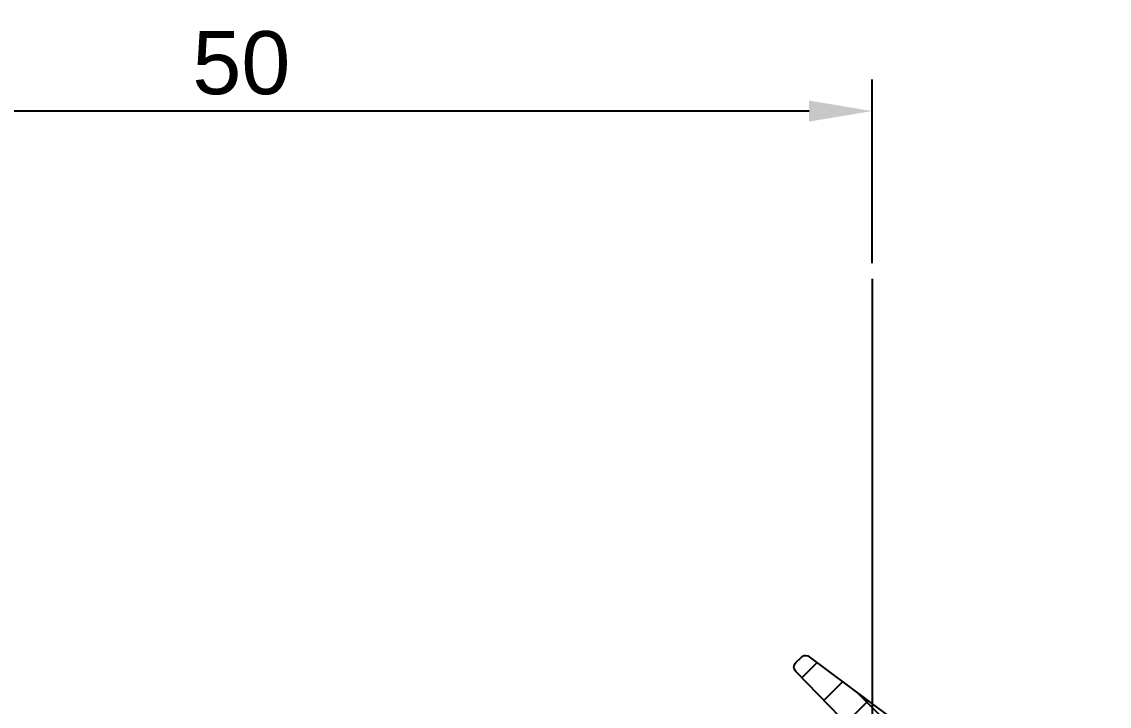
# Model space of a CAD drawing. Header units: millimetres. Extents: x 1744 to 18744, y -2272 to 2782.
# Drawn here: x 6780.43 to 6823.53, y 2224.59 to 2251.72 of the extents above; entities that cross this region are included whole.
import ezdxf

# ---------------------------------------------------------------- set-up
doc = ezdxf.new("R2010")
doc.units = ezdxf.units.MM
doc.layers.add('Steklopaket 50mm', color=100, linetype='Continuous')
doc.styles.get("Standard").update_dxf_attribs({"font": 'arial.ttf'})
doc.dimstyles.new('ISO-25', dxfattribs={"dimtxt": 2.5, "dimasz": 2.5, "dimexe": 1.25, "dimexo": 0.625, "dimtad": 1, "dimtxsty": 'Standard', "dimcen": 2.5, "dimadec": 0, "dimazin": 0, "dimtfac": 1, "dimtmove": 0, "dimatfit": 3, "dimfxl": 1, "dimarcsym": 0})

# ---------------------------------------------------------------- blocks, each defined once
blk = doc.blocks.new('*D286')
at = {"color": 0, "lineweight": -2, "transparency": 16777216}
for p, q in [((6764.129242356078, 2242.150525446772), (6764.129242356078, 2249.430592188972)), ((6814.129242356078, 2242.150525446772), (6814.129242356078, 2249.430592188972)), ((6811.629242356078, 2248.180592188972), (6766.629242356078, 2248.180592188972))]:
    blk.add_line(p, q, dxfattribs=at)
at = {"color": 0, "transparency": 16777216}
for points in [[(6766.629242356078, 2248.597258855638), (6766.629242356078, 2247.763925522305), (6764.129242356078, 2248.180592188972)], [(6811.629242356078, 2248.597258855638), (6811.629242356078, 2247.763925522305), (6814.129242356078, 2248.180592188972)]]:
    blk.add_solid(points, dxfattribs=at)
at = {"layer": 'DEFPOINTS', "color": 0, "transparency": 16777216}
for p in [(6764.129242356078, 2248.180592188972), (6764.129242356078, 2241.525525446772), (6814.129242356078, 2241.525525446772)]:
    blk.add_point(p, dxfattribs=at)
at = {"color": 0, "transparency": 16777216, "insert": (6789.129242356079, 2250.082024658276), "char_height": 2.5, "attachment_point": 5}
blk.add_mtext('50', dxfattribs=at)
blk = doc.blocks.new('ТПУ-007ММ')
at = {"true_color": 0xafd9aa}
h = blk.add_hatch(dxfattribs=at)
h.set_pattern_fill('ANSI37', color=9, scale=10, angle=180, style=0)
h.set_pattern_definition([(225, (-3851.062278646376, 2334.401214431863), (0.8838834764831842, -0.8838834764831845), []), (315, (-3851.062278646376, 2334.401214431863), (0.8838834764831845, 0.8838834764831842), [])])
edge = h.paths.add_edge_path(flags=16)
edge.add_line((2.100000000000362, -1), (-2.099999999999452, -1))
edge.add_arc((-2.099999999999452, -1.5), 0.5, 90, 180)
edge.add_line((-2.599999999999451, -1.5), (-2.599999999999451, -4.5))
edge.add_arc((-2.099999999999452, -4.5), 0.5, 180, 270)
edge.add_line((-2.099999999999452, -5), (2.100000000000358, -5))
edge.add_arc((2.100000000000362, -4.5), 0.5, 270, 360)
edge.add_line((2.600000000000363, -4.5), (2.600000000000363, -1.5))
edge.add_arc((2.100000000000362, -1.5), 0.5, 0, 90)
edge = h.paths.add_edge_path()
edge.add_arc((-3.849999999999451, -2.25), 0.25, 0, 90, ccw=False)
edge.add_line((-3.599999999999451, -2.25), (-3.599999999999451, -3.75))
edge.add_arc((-3.849999999999451, -3.75), 0.25, -90, 0, ccw=False)
edge.add_line((-3.849999999999451, -4), (-5.75, -4))
edge.add_arc((-5.75, -4.25), 0.25, 90, 180)
edge.add_line((-6, -4.25), (-6, -8.620710677857005))
edge.add_arc((-5.800000000000141, -8.620710677856747), 0.1999999999998589, 180.0000000000738, 224.9999999902793)
edge.add_line((-5.941421356261344, -8.762132034069962), (-5.17677669529621, -9.52677669529612))
edge.add_arc((-4.999999999999771, -9.349999999999712), 0.2499999999997005, 224.9999999999954, 314.9999999087703)
edge.add_line((-4.82322330498482, -9.526776695577608), (-4.176776692393103, -8.880330085326475))
edge.add_arc((-3.999999997096437, -9.057106780622993), 0.2499999999999367, 45.000000091357606, 135.0000000000242, ccw=False)
edge.add_line((-3.823223302081713, -8.880330085044532), (-3.176776692393103, -9.526776695293393))
edge.add_arc((-2.999999997096209, -9.34999999999652), 0.2500000000003486, 224.9999999999965, 314.9999999096534)
edge.add_line((-2.823223302078075, -9.526776695572153), (-2.176776692393104, -8.880330085301011))
edge.add_arc((-1.999999997096438, -9.057106780597373), 0.2499999999998262, 45.00000009958609, 135.0000000000495, ccw=False)
edge.add_line((-1.823223302107178, -8.880330084993602), (-1.176776692393104, -9.526776695057832))
edge.add_arc((-0.9999999970964379, -9.349999999760962), 0.2500000000001829, 225.0000000000322, 314.9999999861131)
edge.add_line((-0.8232233018425175, -9.52677669510058), (-0.176776695296212, -8.880330086008142))
edge.add_arc((6.821e-13, -9.057106781304778), 0.2500000000001829, 44.9999998704028, 135.0000000000414, ccw=False)
edge.add_line((0.1767766956972991, -8.880330086407868), (0.8232233009784977, -9.526776695015087))
edge.add_arc((0.9999999962751644, -9.34999999971842), 0.2500000000000422, 225, 315)
edge.add_line((1.176776691571831, -9.526776695015087), (1.823223304952079, -8.880330085008154))
edge.add_arc((1.999999999848794, -9.057106780704647), 0.2499999999999543, 44.99999985266362, 134.9999998703907, ccw=False)
edge.add_line((2.176776695599983, -8.880330085862623), (2.823223300978497, -9.526776695015087))
edge.add_arc((2.999999996275163, -9.34999999971842), 0.2500000000000422, 225, 315)
edge.add_line((3.176776691571831, -9.526776695015087), (3.823223305644205, -8.880330084783964))
edge.add_arc((4.000000000540693, -9.057106780480296), 0.2499999999996804, 44.99999983277689, 134.9999998703798, ccw=False)
edge.add_line((4.176776696353043, -8.880330085699825), (4.823223300978495, -9.526776695015087))
edge.add_arc((4.999999996275163, -9.34999999971842), 0.2500000000000422, 225, 315)
edge.add_line((5.176776691571831, -9.526776695015087), (5.823223305103962, -8.880330084894466))
edge.add_arc((6.000000000000909, -9.057106780590932), 0.250000000000095, 44.99999997215542, 134.9999998704322, ccw=False)
edge.add_line((6.176776695383522, -8.880330085380137), (9.823223300978494, -12.42322330470324))
edge.add_arc((9.999999996275164, -12.24644660940657), 0.2500000000000422, 225, 315)
edge.add_line((10.17677669157183, -12.42322330470324), (10.38689254327437, -12.21310745542268))
edge.add_arc((10.21011584899605, -12.0363307591077), 0.2500000000000171, 314.9999996699439, 380.2248594312913)
edge.add_line((10.44470162820016, -11.94990441940035), (6.795423048550218, -7.064793884438586))
edge.add_arc((10.00000000000057, -4.67090864027216), 4.000000000000575, 179.9999999999984, 216.7604916387839, ccw=False)
edge.add_line((6, -4.670908640272044), (6, -4.299999999999727))
edge.add_arc((5.700000000000499, -4.299999999999498), 0.2999999999994998, 359.9999999999566, 449.9999999999565)
edge.add_line((5.700000000000727, -4), (3.850000000000362, -4))
edge.add_arc((3.850000000000362, -3.75), 0.25, 180, 270, ccw=False)
edge.add_line((3.600000000000362, -3.75), (3.600000000000362, -2.25))
edge.add_arc((3.850000000000362, -2.25), 0.25, 90, 180, ccw=False)
edge.add_line((3.850000000000362, -2), (4.100000000000362, -2))
edge.add_arc((4.100000000000316, -1.749999999999995), 0.2500000000000029, 270.0000000000106, 405.0646371708096)
edge.add_line((4.276577155499579, -1.573023989886223), (2.573188937358279, -0.0730239898862237))
edge.add_arc((2.396611781859076, -0.2499999999998687), 0.2499999999998686, 45.06463717079881, 90.00000000000345)
edge.add_line((2.396611781859064, 0), (-2.396611781858153, 0))
edge.add_arc((-2.39661178185817, -0.2499999999998687), 0.2499999999998687, 89.99999999999653, 134.9353628292011)
edge.add_line((-2.573188937357372, -0.0730239898862237), (-4.276577155498671, -1.573023989886223))
edge.add_arc((-4.099999999999398, -1.749999999999992), 0.2500000000000067, 134.9353628291926, 269.9999999999871)
edge.add_line((-4.09999999999945, -2), (-3.849999999999451, -2))
at = {"color": 9, "true_color": 0xafd9aa}
for points in [[(-3.849999999999451, -2, -0.4142135623730951), (-3.599999999999451, -2.25), (-3.599999999999451, -3.75, -0.4142135623730951), (-3.849999999999451, -4), (-5.75, -4, 0.4142135623730951), (-6, -4.25), (-6, -8.620710677857005, 0.1989123673352304), (-5.941421356261344, -8.762132034069962), (-5.17677669529621, -9.52677669529612, 0.4142135619067565), (-4.82322330498482, -9.526776695577608), (-4.176776692393103, -8.880330085326475, -0.4142135619062035), (-3.823223302081713, -8.880330085044532), (-3.176776692393103, -9.526776695293393, 0.4142135619112647), (-2.823223302078075, -9.526776695572153), (-2.176776692393104, -8.880330085301011, -0.4142135618642688), (-1.823223302107178, -8.880330084993602), (-1.176776692393104, -9.526776695057832, 0.4142135623019409), (-0.8232233018425175, -9.52677669510058), (-0.176776695296212, -8.880330086008142, -0.4142135630358015), (0.1767766956972991, -8.880330086407868), (0.8232233009784977, -9.526776695015087, 0.4142135623730951), (1.176776691571831, -9.526776695015087), (1.823223304952079, -8.880330085008154, -0.4142135624637165), (2.176776695599983, -8.880330085862623), (2.823223300978497, -9.526776695015087, 0.4142135623730959), (3.176776691571831, -9.526776695015087), (3.823223305644205, -8.880330084783964, -0.4142135625653189), (4.176776696353043, -8.880330085699825), (4.823223300978495, -9.526776695015087, 0.4142135623730951), (5.176776691571831, -9.526776695015087), (5.823223305103962, -8.880330084894466, -0.4142135618530923), (6.176776695383522, -8.880330085380137), (9.823223300978494, -12.42322330470324, 0.4142135623730951), (10.17677669157183, -12.42322330470324), (10.38689254327437, -12.21310745542268, 0.2925382143430558), (10.44470162820016, -11.94990441940035), (6.795423048550218, -7.064793884438586, -0.1617877531424436), (6, -4.670908640272044), (6, -4.299999999999727, 0.4142135623730951), (5.700000000000727, -4), (3.850000000000362, -4, -0.4142135623730951), (3.600000000000362, -3.75), (3.600000000000362, -2.25, -0.4142135623730951), (3.850000000000362, -2), (4.100000000000362, -2, 0.6685866648355444), (4.276577155499579, -1.573023989886223), (2.573188937358279, -0.0730239898862237, 0.1986191920077149), (2.396611781859064, 0), (-2.396611781858154, 0, 0.1986191920077149), (-2.573188937357372, -0.0730239898862237), (-4.276577155498671, -1.573023989886223, 0.668586664835515), (-4.09999999999945, -2)], [(2.100000000000362, -1), (-2.099999999999452, -1, 0.4142135623730951), (-2.599999999999451, -1.5), (-2.599999999999451, -4.5, 0.4142135623730951), (-2.099999999999452, -5), (2.100000000000362, -5, 0.4142135623730951), (2.600000000000363, -4.5), (2.600000000000363, -1.5, 0.4142135623730951)]]:
    blk.add_lwpolyline(points, format="xyb", close=True, dxfattribs=at)

msp = doc.modelspace()

# ---------------------------------------------------------------- linework, layer by layer
at = {"layer": 'Steklopaket 50mm'}
msp.add_lwpolyline([(6814.129242356078, 2241.525525446772), (6814.129242356078, 2211.138457734946), (6764.129242356078, 2211.138457734946), (6764.129242356078, 2241.170449036495)], dxfattribs=at)

# ---------------------------------------------------------------- block references
at = {"xscale": -1, "rotation": 270}
msp.add_blockref('ТПУ-007ММ', (6823.52924235607, 2216.138457734944), dxfattribs=at)

# ---------------------------------------------------------------- dimensions: what is measured, and where the dimension line sits
dim = msp.add_linear_dim(base=(6764.129242356078, 2248.180592188972), p1=(6814.129242356078, 2241.525525446772), p2=(6764.129242356078, 2241.525525446772), angle=180, dimstyle='ISO-25')
dim.commit()
dim.dimension.update_dxf_attribs({"geometry": '*D286', "text_midpoint": (6789.129242356079, 2250.082024658276)})

doc.saveas('drawing.dxf')
